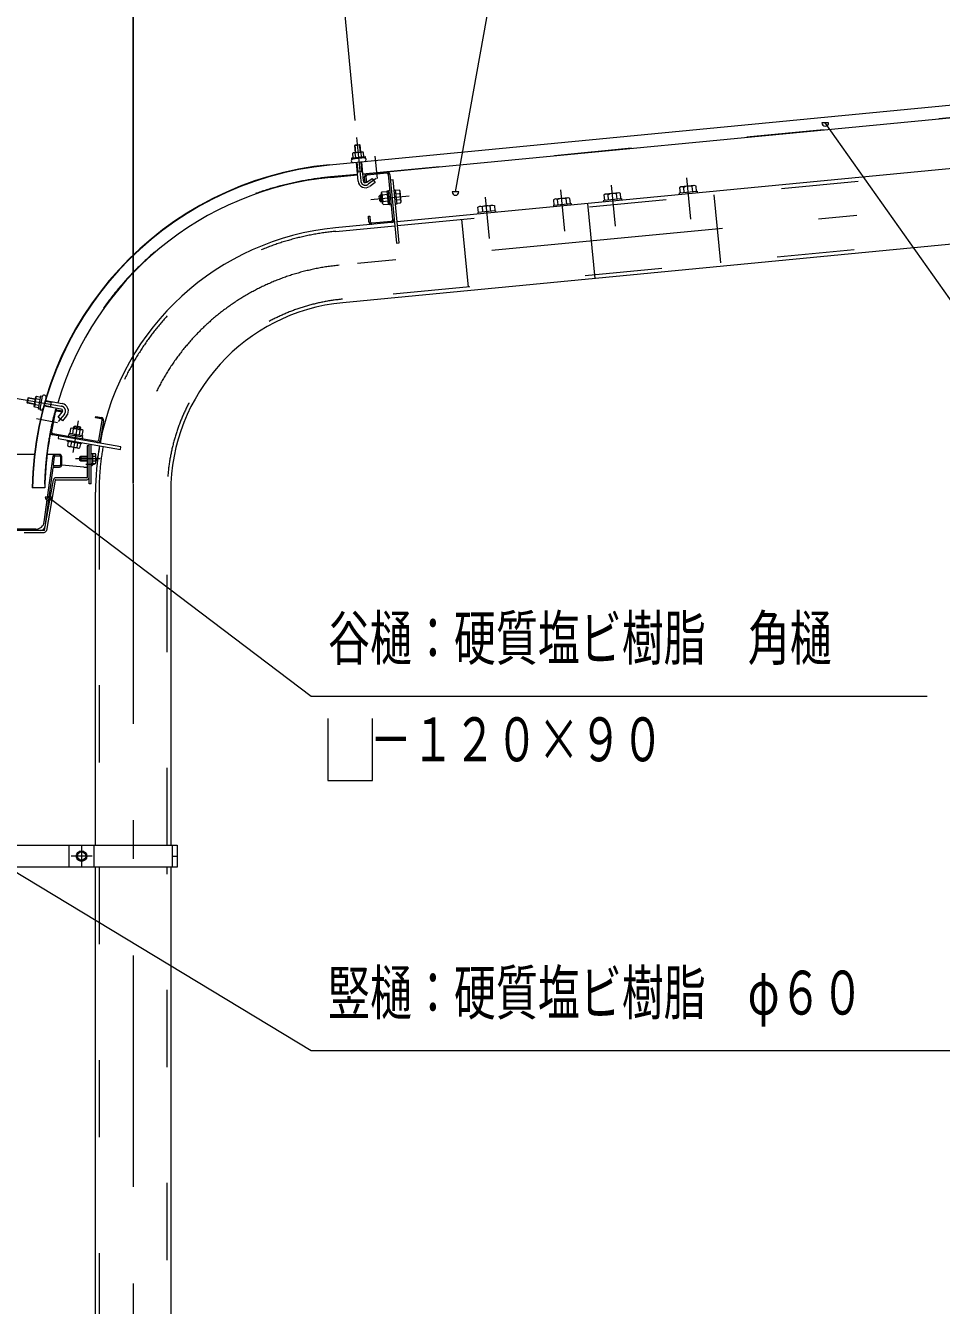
# Model space of a CAD drawing. Units: millimetres, scale not verified. Extents: x -34086 to 34091, y -14700 to 14700.
# Drawn here: x 24048 to 27845, y 5970 to 11276 of the extents above; entities that cross this region are included whole.
import ezdxf
from ezdxf.enums import TextEntityAlignment as Align

# ---------------------------------------------------------------- set-up
doc = ezdxf.new("R2010")
doc.units = ezdxf.units.MM
doc.header["$LTSCALE"] = 80
doc.linetypes.add('USER2', pattern=[10, 4, -6])
doc.linetypes.add('USER3', pattern=[24, 12, -5, 2, -5])
for name, color, linetype, lineweight in [('0-6_2-02BOLD', 7, 'Continuous', 18), ('0-7_2-12HIDDEN', 3, 'USER2', 18), ('0-8_2-22CENTER', 3, 'USER3', 18), ('0-9_2-42THIN', 4, 'Continuous', 18), ('0-A_2-52DIM', 3, 'Continuous', 18)]:
    doc.layers.add(name, color=color, linetype=linetype, lineweight=lineweight)
doc.styles.add('ＭＳ ゴシック', font='')
doc.styles.get('ＭＳ ゴシック').set_extended_font_data('MS Gothic')

msp = doc.modelspace()

# ---------------------------------------------------------------- linework, layer by layer
at = {"layer": '0-6_2-02BOLD'}
for p, q in [((25307.55, 10698.56), (30800.61, 11227.48)), ((30742.6, 11220.14), (25307.73, 10696.82)), ((25444.98, 10659.04), (27949.89, 10900.24)), ((25412.33, 10779.1), (25433.23, 10781.11)), ((25416.31, 10728.71), (25414.58, 10746.56)), ((25437.21, 10748.73), (25438.93, 10730.89)), ((25426.61, 10630.68), (25419.21, 10707.55)), ((25422.83, 10669.97), (25443.74, 10671.99)), ((25440.12, 10709.56), (25447.52, 10632.69)), ((28102.41, 10703.95), (25587.74, 10461.82)), ((25312.59, 10646.3), (25424.07, 10657.03)), ((25545.85, 10663.13), (25463.64, 10655.21)), ((25569.95, 10471.35), (25551.97, 10658.09)), ((25570.96, 10636.01), (25559.82, 10634.94)), ((25517.61, 10573.03), (25520.29, 10545.16)), ((25525.82, 10586.15), (25546.04, 10588.1)), ((25547.3, 10575.02), (25527.08, 10573.07)), ((25552.91, 10589.79), (25545.94, 10589.12)), ((25555.53, 10562.62), (25547.88, 10568.91)), ((25556.2, 10555.64), (25548.56, 10561.94)), ((25582.14, 10578.37), (25598.87, 10579.98)), ((26287.75, 10557.69), (26289.8, 10536.45)), ((26464.64, 10553.29), (26462.59, 10574.53)), ((26496.78, 10577.82), (26498.83, 10556.58)), ((26778.22, 10583.48), (26776.17, 10604.72)), ((26810.37, 10608.01), (26812.42, 10586.77)), ((25529.6, 10546.92), (25549.81, 10548.87)), ((25558.38, 10533), (25563.95, 10533.53)), ((25601.39, 10553.84), (25584.66, 10552.22)), ((25924.96, 10501.32), (25922.91, 10522.56)), ((25940.01, 10524.21), (25942.05, 10502.97)), ((25976.25, 10506.26), (25974.2, 10527.5)), ((25995.73, 10508.14), (25996.4, 10501.17)), ((26236.12, 10531.28), (26236.79, 10524.32)), ((26255.6, 10533.17), (26253.56, 10554.4)), ((26377.89, 10537.9), (26407.78, 10227.49)), ((25576.59, 10460.74), (25332.72, 10437.26)), ((25482.68, 10457.33), (25564.9, 10465.25)), ((24056.31, 9731.1), (24058.35, 9732.52)), ((24108.25, 9724.59), (24090.6, 9727.7)), ((24130.57, 9721.11), (24198.89, 9709.06)), ((24150.73, 9693.57), (24154.83, 9716.84)), ((24086.65, 9705.32), (24104.31, 9702.21)), ((24194.79, 9685.8), (24124.16, 9698.25)), ((24169.82, 9672.5), (24155.56, 9591.69)), ((24199.83, 9673.45), (24176.39, 9677.58)), ((24181.91, 9652.08), (24199.46, 9672.98)), ((24243.29, 9583.34), (24246.81, 9603.34)), ((24361.14, 9645.01), (24337.71, 9649.14)), ((24351.34, 9557.17), (24365.68, 9638.52)), ((24371.21, 9637.54), (24356.85, 9556.2)), ((24160.1, 9585.21), (24344.85, 9552.63)), ((24184.13, 9575.28), (24182.18, 9564.25)), ((24249.33, 9582.28), (24255, 9574.16)), ((24261.9, 9572.95), (24256.23, 9581.06)), ((24272.68, 9598.78), (24269.16, 9578.78)), ((24083.82, 9497.82), (23747.68, 9497.82)), ((24188.75, 9497.82), (24136.68, 9497.82)), ((24237.21, 9548.87), (24234.28, 9532.31)), ((24263.08, 9544.31), (24260.16, 9527.75)), ((24279.44, 9541.42), (24280.41, 9546.94)), ((24319.3, 9375.32), (24319.3, 9540.08)), ((24125.21, 9218.44), (24161.49, 9490.22)), ((24166.69, 9489.53), (24162.02, 9454.53)), ((24163.85, 9445.32), (24188.75, 9445.32)), ((24188.75, 9450.57), (24165.49, 9450.57)), ((24170.16, 9492.57), (24188.75, 9492.57)), ((24192.25, 9489.07), (24192.25, 9454.07)), ((24289.45, 9444.7), (24197.43, 9452.98)), ((24197.5, 9454.07), (24197.5, 9489.07)), ((24275.9, 9490.82), (24303.2, 9490.82)), ((24324.9, 9490.42), (24337.13, 9490.42)), ((24337.13, 9470.21), (24324.9, 9470.21)), ((24126, 9184.26), (24162.77, 9392.77)), ((24160.38, 9442.28), (24127.78, 9198)), ((24170.7, 9391.37), (24133.93, 9182.87)), ((24301.45, 9400.87), (24172.42, 9400.87)), ((24172.42, 9392.82), (24301.45, 9392.82)), ((24127.43, 9358.78), (24074.93, 9358.78)), ((24337.33, 7878.4), (24337.33, 9341.41)), ((24649.18, 9341.41), (24649.18, 7878.4)), ((24124.28, 9182.82), (23707.22, 9182.82)), ((24090.51, 9188.07), (23740.98, 9188.07)), ((24041.75, 9174.77), (24124.28, 9174.77)), ((24226.72, 7878.4), (24226.72, 7787.41)), ((24331.71, 7787.41), (24331.71, 7878.4)), ((24654.77, 7878.4), (24654.77, 7787.41)), ((24654.77, 7832.91), (24676.11, 7832.91)), ((24337.33, 1357.9), (24337.33, 7787.41)), ((24649.18, 7787.41), (24649.18, 1357.9))]:
    msp.add_line(p, q, dxfattribs=at)
for points in [[(30656.8, 10949.91), (30668.26, 10940.47), (30696.13, 10650.95), (30686.69, 10639.49), (25362.61, 10126.85)], [(25415.28, 10748.4), (25412.33, 10779.1), (25413.9, 10781.01), (25431.32, 10782.69), (25433.23, 10781.11), (25436.18, 10750.41)], [(25450.25, 10731.98), (25448.53, 10749.83), (25445.33, 10751.29), (25406.14, 10747.51), (25403.28, 10745.47), (25404.99, 10727.63)], [(25458.59, 10649.1), (25460.87, 10625.41), (25455.3, 10624.87), (25453.02, 10648.56)], [(25462, 10626.11), (25484.21, 10641.94), (25496.41, 10624.85), (25474.19, 10609.01)], [(25557.54, 10658.63), (25584.98, 10373.65), (25596.12, 10374.72), (25570.97, 10636.01)], [(26829.51, 10588.42), (26827.47, 10609.66), (26821.71, 10612.28), (26764.23, 10606.74), (26759.07, 10603.07), (26761.12, 10581.83)], [(25524.57, 10573.7), (25517.61, 10573.03), (25512.88, 10567.3), (25514.56, 10549.88), (25520.29, 10545.16), (25527.26, 10545.83)], [(25528.02, 10537.81), (25523.8, 10581.71), (25525.82, 10586.15)], [(25545.94, 10589.12), (25551.18, 10534.77), (25558.15, 10535.44)], [(25558.38, 10533), (25552.68, 10592.23), (25558.25, 10592.76)], [(25574.97, 10594.38), (25580.54, 10594.91), (25586.25, 10535.68), (25580.68, 10535.15)], [(25585.92, 10539.15), (25602.66, 10540.76), (25604.67, 10545.19), (25600.44, 10589.09), (25597.62, 10593.06), (25580.88, 10591.45)], [(26306.9, 10538.1), (26304.85, 10559.34), (26299.1, 10561.96), (26241.61, 10556.43), (26236.46, 10552.76), (26238.5, 10531.51)], [(26445.82, 10544.44), (26445.15, 10551.41), (26518.32, 10558.46), (26518.99, 10551.49)], [(26515.93, 10558.23), (26513.88, 10579.46), (26508.13, 10582.09), (26450.65, 10576.55), (26445.49, 10572.88), (26447.53, 10551.64)], [(26759.41, 10574.63), (26758.73, 10581.6), (26831.9, 10588.65), (26832.57, 10581.68)], [(25528.02, 10537.81), (25530.86, 10533.85), (25551.08, 10535.79)], [(25995.73, 10508.14), (25922.56, 10501.09), (25923.24, 10494.12)], [(25922.91, 10522.56), (25928.06, 10526.23), (25985.54, 10531.77), (25991.3, 10529.15), (25993.34, 10507.91)], [(26236.12, 10531.28), (26309.28, 10538.33), (26309.95, 10531.36)], [(25470.99, 10461.83), (25468.72, 10485.51), (25474.3, 10486.05), (25476.58, 10462.37)], [(24056.31, 9731.1), (24053.27, 9713.87), (24054.69, 9711.84), (24085.07, 9706.48)], [(24088.71, 9727.16), (24058.35, 9732.52), (24054.69, 9711.84)], [(24102.33, 9691.01), (24084.68, 9694.13), (24083.47, 9697.43), (24090.31, 9736.21), (24092.57, 9738.9), (24110.23, 9735.79)], [(24177.36, 9683.1), (24200.8, 9678.97), (24199.82, 9673.45)], [(24217.56, 9657.79), (24200.02, 9636.89), (24181.91, 9652.08)], [(24282.09, 9576.5), (24285.62, 9596.5), (24281.89, 9599.63), (24238.46, 9607.29), (24233.88, 9605.63), (24230.35, 9585.62)], [(24246.39, 9605.89), (24247.6, 9612.78), (24275.18, 9607.92), (24273.95, 9601.04)], [(24247.6, 9612.78), (24253.68, 9617.05), (24270.91, 9614), (24275.18, 9607.92)], [(24337.71, 9649.14), (24338.68, 9654.65), (24362.11, 9650.52)], [(24182.18, 9564.25), (24440.45, 9518.71), (24442.39, 9529.75), (24159.13, 9579.69)], [(24279.44, 9541.42), (24220.84, 9551.75), (24221.81, 9557.27)], [(24224.28, 9551.15), (24221.35, 9534.59), (24225.09, 9531.46), (24268.51, 9523.8)], [(24283.33, 9563.48), (24284.3, 9568.99), (24225.71, 9579.33), (24224.73, 9573.81)], [(24228.12, 9578.9), (24229.34, 9585.8), (24283.1, 9576.32), (24281.89, 9569.42)], [(24268.51, 9523.8), (24273.09, 9525.47), (24276.01, 9542.02)], [(24311.25, 9532.82), (24303.2, 9532.82), (24303.2, 9402.62)], [(24319.3, 9375.32), (24311.25, 9375.32), (24311.25, 9541.49)], [(24319.3, 9502.19), (24324.9, 9502.19), (24324.9, 9458.44), (24319.3, 9458.44)], [(24324.9, 9460.11), (24337.13, 9460.11), (24338.9, 9463.17), (24338.9, 9497.47), (24337.13, 9500.53), (24324.9, 9500.53)], [(24303.2, 9469.82), (24275.9, 9469.82), (24272.4, 9473.32), (24272.4, 9487.32), (24275.9, 9490.82), (24275.9, 9469.82)], [(23434.52, 7878.4), (24676.11, 7878.4), (24676.11, 7787.41), (23434.52, 7787.41)]]:
    msp.add_lwpolyline(points, dxfattribs=at)
for points in [[(25399.75, 10727.12), (25455.49, 10732.49), (25456.02, 10726.92), (25400.29, 10721.54)], [(24111.14, 9740.97), (24116.65, 9739.99), (24106.93, 9684.85), (24101.42, 9685.82)], [(24262.15, 7822.81), (24262.15, 7843.01), (24279.65, 7853.12), (24297.16, 7843.01), (24297.16, 7822.81), (24279.65, 7812.69)]]:
    msp.add_lwpolyline(points, close=True, dxfattribs=at)
for radius in [21.88, 17.15]:
    msp.add_circle((24279.65, 7832.91), radius, dxfattribs=at)
for centre, radius, start, end in [((25404.44, 10714.91), 7, 95.49939, 275.49939), ((25409.72, 10737.75), 10.06, 61.11575, 121.11575), ((25429.34, 10711.96), 37.62, 77.91205, 113.08797), ((25443.67, 10741.02), 10.06, 69.88426, 129.88426), ((25453.21, 10719.61), 7, 275.5002, 95.5002), ((25438.24, 9341.41), 1363.42, 95.5, 179.26999), ((25438.24, 9341.41), 1361.67, 95.49997, 179.26906), ((25546.39, 10657.56), 11.2, 5.5027, 95.5027), ((25438.24, 9341.41), 1310.92, 95.5, 163.56755), ((25456.66, 10633.58), 30.18, 185.5, 305.5), ((25456.66, 10633.58), 9.19, 185.5, 305.5), ((25464.17, 10649.63), 11.2, 95.49878, 185.49857), ((25464.17, 10649.63), 5.6, 95.49878, 185.4908), ((25546.39, 10657.56), 5.6, 5.5027, 95.5027), ((26819.88, 10598.8), 13.24, 95.5, 135.93115), ((25534.04, 10580.34), 10.07, 185.50095, 226.22777), ((25562.36, 10563.27), 36.61, 164.47554, 206.52635), ((25590.65, 10585.79), 10.07, 324.77412, 5.50095), ((25566.12, 10563.63), 36.61, 344.47554, 26.52635), ((26274.97, 10511.19), 48.23, 74.6357, 116.3643), ((26297.26, 10548.48), 13.24, 95.5, 135.93115), ((26455.01, 10563.66), 13.24, 55.07169, 95.5), ((26484.01, 10531.31), 48.23, 74.6357, 116.3643), ((26506.3, 10568.61), 13.24, 95.5, 135.93115), ((26768.59, 10593.86), 13.24, 55.07169, 95.5), ((26797.59, 10561.5), 48.23, 74.6357, 116.3643), ((25537.82, 10541.12), 10.07, 144.77412, 185.50095), ((25594.43, 10546.56), 10.07, 5.50095, 46.22777), ((25932.42, 10513.35), 13.24, 55.07169, 95.5), ((25961.43, 10481), 48.23, 74.6357, 116.3643), ((25983.72, 10518.29), 13.24, 95.5, 135.93115), ((26245.98, 10543.54), 13.24, 55.07169, 95.5), ((25482.15, 10462.9), 11.2, 185.49792, 275.50047), ((25482.15, 10462.9), 5.6, 185.4908, 275.50047), ((25564.38, 10470.82), 5.6, 275.51155, 5.5027), ((25564.38, 10470.82), 11.2, 275.51155, 5.5027), ((25438.24, 9341.41), 1100.92, 95.49995, 169.34674), ((25438.24, 9341.41), 789.08, 95.49997, 180), ((24123.94, 9710.28), 37.62, 152.40454, 187.58046), ((24099.77, 9731.86), 10.06, 144.37675, 204.37675), ((24124.25, 9735.1), 8.33, 349.98529, 169.98529), ((24193.43, 9678.04), 31.5, 319.99908, 80.00153), ((24093.84, 9698.28), 10.06, 135.60825, 195.60825), ((24113.34, 9687.27), 5.89, 169.99226, 349.99226), ((25438.24, 9341.41), 1310.92, 164.60568, 179.24075), ((24175.41, 9672.07), 5.6, 79.99323, 165.32008), ((24175.41, 9672.07), 11.2, 79.99802, 104.65372), ((24193.43, 9678.04), 7.88, 319.99751, 79.99751), ((24239.02, 9596.97), 10.07, 39.27045, 79.99727), ((24253.81, 9567.41), 36.61, 58.97464, 101.02545), ((24360.17, 9639.49), 5.6, 349.99348, 79.99348), ((24360.17, 9639.49), 11.2, 349.99789, 79.99687), ((24161.07, 9590.72), 11.2, 199.62607, 259.99783), ((24161.07, 9590.72), 5.6, 169.99348, 259.99348), ((24277.83, 9590.13), 10.07, 79.99727, 120.72409), ((24345.82, 9558.15), 11.2, 259.99789, 349.98904), ((24345.82, 9558.15), 5.6, 259.99348, 349.98463), ((24170.16, 9489.07), 8.75, 90, 172.39801), ((24188.75, 9489.07), 8.75, 0, 90), ((24229.15, 9540.96), 10.07, 259.99727, 300.72409), ((24253.16, 9563.68), 36.61, 238.97464, 281.02545), ((24267.95, 9534.12), 10.07, 219.27045, 259.99727), ((25438.24, 9341.41), 1100.92, 169.9299, 180), ((25438.22, 9341.27), 1100.93, 169.92992, 172.2469), ((24163.85, 9441.82), 3.5, 90, 172.39581), ((24165.49, 9454.07), 3.5, 172.39842, 270), ((24170.16, 9489.07), 3.5, 90, 172.39581), ((24188.75, 9489.07), 3.5, 0, 90), ((24188.75, 9454.07), 3.5, 270, 0), ((24188.75, 9454.07), 8.75, 270, 0), ((24295.34, 9496.88), 52.5, 263.55162, 278.60611), ((24295.34, 9496.88), 52.5, 297.14731, 315.54256), ((24330.79, 9495.47), 8.11, 321.46858, 0), ((24309.11, 9480.32), 29.79, 340.1709, 19.83134), ((24330.79, 9465.16), 8.11, 0, 38.54625), ((24295.34, 9496.88), 52.5, 326.06525, 352.24725), ((24172.42, 9391.07), 9.8, 90, 169.99991), ((24172.42, 9391.07), 1.75, 90, 169.99976), ((24301.45, 9402.62), 1.75, 270, 0), ((24301.45, 9402.62), 9.8, 270, 0), ((24090.51, 9223.07), 35, 270, 352.39714), ((24110.43, 9200.32), 17.5, 270, 352.39687), ((24124.28, 9184.57), 1.75, 270, 349.99976), ((24124.28, 9184.57), 9.8, 270, 350.00003)]:
    msp.add_arc(centre, radius, start, end, dxfattribs=at)
at = {"layer": '0-7_2-12HIDDEN'}
for p, q in [((25444.81, 10660.79), (27949.72, 10901.98)), ((25589.15, 10447.18), (28103.81, 10689.32)), ((25423.91, 10658.77), (25312.42, 10648.04)), ((30667.86, 10652.44), (25361.2, 10141.48)), ((26901.88, 10573.58), (26928.95, 10292.43)), ((25883.78, 10191.8), (25856.71, 10472.95)), ((25334.13, 10422.63), (25578.01, 10446.11)), ((24352.03, 9341.41), (24352.03, 7878.4)), ((24634.48, 7878.4), (24634.48, 9341.41)), ((24352.03, 7787.41), (24352.03, 1357.9)), ((24634.48, 1357.9), (24634.48, 7787.41))]:
    msp.add_line(p, q, dxfattribs=at)
for radius, start, end in [(1312.67, 95.5, 163.57619), (1086.22, 95.49997, 169.33789), (803.77, 95.49997, 180), (1312.67, 164.6129, 179.24178), (1086.22, 169.92896, 180)]:
    msp.add_arc((25438.24, 9341.41), radius, start, end, dxfattribs=at)
at = {"layer": '0-8_2-22CENTER'}
for p, q in [((30758.84, 10803.08), (25347.66, 10282.06)), ((25419.7, 10812.01), (25437.07, 10631.69)), ((25506.42, 10641.75), (25497.5, 10734.42)), ((25501.57, 10641.43), (25468.09, 10617.56)), ((26476.03, 10614.16), (26492.47, 10443.44)), ((26806.05, 10473.64), (26789.61, 10644.36)), ((25478.88, 10555.23), (25637.4, 10570.5)), ((25953.44, 10563.84), (25969.88, 10393.13)), ((26283.44, 10423.32), (26267, 10594.03)), ((23997.93, 9732.5), (24196.84, 9697.43)), ((24208.5, 9665.39), (24182.08, 9633.89)), ((24179.81, 9629.36), (24092.58, 9644.74)), ((24265.99, 9636.47), (24243, 9506.06)), ((24254.9, 9480.32), (24356.4, 9480.32)), ((24333.3, 9455.82), (24297.25, 9455.82)), ((24493.25, 9341.41), (24493.25, -1827.1)), ((24279.65, 7876.65), (24279.65, 7789.16)), ((24323.41, 7832.91), (24235.9, 7832.91))]:
    msp.add_line(p, q, dxfattribs=at)
for centre, radius, start, end in [((25456.66, 10633.58), 19.69, 185.5, 305.5), ((25438.24, 9341.41), 945, 95.49997, 180), ((24193.43, 9678.04), 19.69, 320.00002, 79.99762)]:
    msp.add_arc(centre, radius, start, end, dxfattribs=at)
at = {"layer": '0-9_2-42THIN'}
for p, q in [((25417.02, 10748.56), (25413.9, 10781.01)), ((25431.32, 10782.69), (25434.44, 10750.24)), ((25420.95, 10707.71), (25424.57, 10670.14)), ((25424.57, 10670.14), (25423.46, 10663.47)), ((25441.99, 10671.82), (25438.38, 10709.39)), ((25444.36, 10665.49), (25441.99, 10671.82)), ((25514.46, 10569.2), (25524.91, 10570.21)), ((25526.92, 10549.31), (25516.47, 10548.3)), ((24053.27, 9713.86), (24085.37, 9708.2)), ((24088.41, 9725.43), (24056.31, 9731.1)), ((24129.99, 9719.05), (24154.45, 9714.74)), ((24154.45, 9714.73), (24162.66, 9715.45)), ((24249.83, 9605.28), (24251.66, 9615.63)), ((24272.33, 9611.98), (24270.52, 9601.64)), ((24273.1, 9488.02), (24303.2, 9488.02)), ((24303.2, 9472.62), (24273.1, 9472.62))]:
    msp.add_line(p, q, dxfattribs=at)
msp.add_lwpolyline([(24158.56, 9692.19), (24151.09, 9695.67), (24124.72, 9700.32)], dxfattribs=at)
at = {"layer": '0-A_2-52DIM'}
for p, q in [((24493.24, 12365.45), (24493.24, 9377.93)), ((24493.25, 9377.93), (24493.25, 12365.45)), ((25363.03, 11400.62), (25412.99, 10881.69)), ((27377.35, 10872.44), (27349.35, 10872.44)), ((25844.16, 10586.06), (25816.16, 10586.06)), ((24156.56, 9320.38), (24128.56, 9320.38)), ((25301.1, 8403.61), (25301.1, 8146.09)), ((25231.11, 7026.1), (23399.7, 8133)), ((28031.11, 7026.1), (25231.11, 7026.1))]:
    msp.add_line(p, q, dxfattribs=at)
for points in [[(25830.16, 10586.06), (26365.75, 13565.9), (28955.75, 13565.9)], [(31965.74, 9512.9), (28325.74, 9512.9), (27363.35, 10872.44)], [(24142.56, 9320.38), (25231.11, 8496.09), (27786.11, 8496.09)], [(25301.1, 8146.09), (25485.41, 8146.09), (25485.41, 8403.61)]]:
    msp.add_lwpolyline(points, dxfattribs=at)
for centre in [(27363.35, 10872.44), (25830.16, 10586.06), (24142.56, 9320.38)]:
    msp.add_arc(centre, 14, 180, 0, dxfattribs=at)

# ---------------------------------------------------------------- texts
at = {"layer": '0-A_2-52DIM', "color": 7, "style": 'ＭＳ ゴシック', "width": 0.7}
for s, p in [('谷樋：硬質塩ビ樹脂\u3000角樋', (25301.1, 8590.97)), ('\u3000－１２０×９０', (25301.1, 8170.96)), ('竪樋：硬質塩ビ樹脂\u3000φ６０', (25301.12, 7120.97))]:
    msp.add_text(s, height=182.3, dxfattribs=at).set_placement(p, align=Align.BOTTOM_LEFT)

doc.saveas('drawing.dxf')
